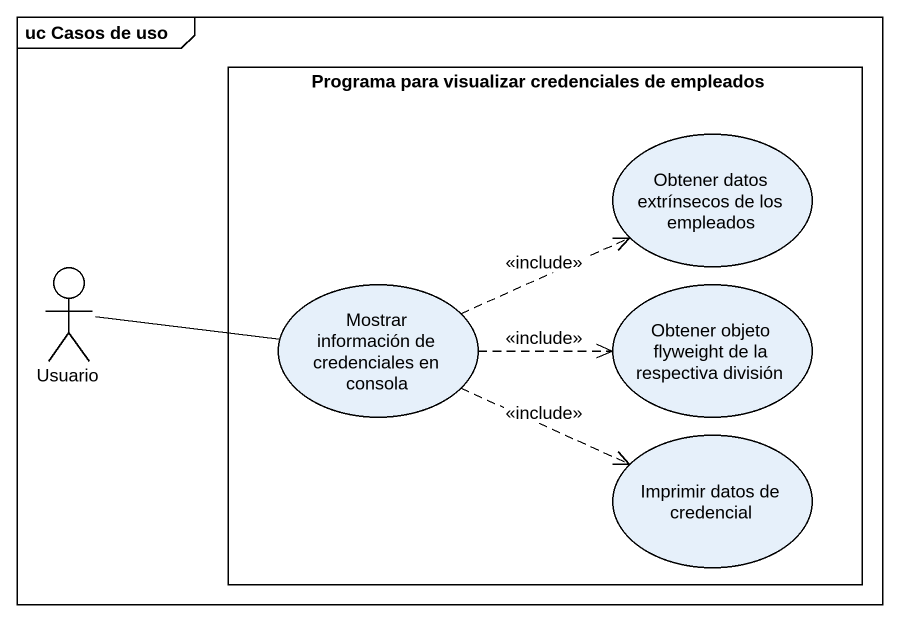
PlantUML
@startuml
mainframe uc Casos de uso
rectangle "Programa para visualizar credenciales de empleados" as Programa_para_visualizar {
  usecase "Obtener datos extrínsecos de los empleados" as Obtener_datos_extrínsecos
  usecase "Mostrar información de credenciales en consola" as Mostrar_información_de
  usecase "Obtener objeto flyweight de la respectiva división" as Obtener_objeto_flyweight_de
  usecase "Imprimir datos de credencial" as Imprimir_datos_de_credencial
}
actor Usuario
Usuario -right- Mostrar_información_de
Mostrar_información_de .right.> Obtener_datos_extrínsecos : <<include>>
Mostrar_información_de .right.> Obtener_objeto_flyweight_de : <<include>>
Mostrar_información_de .right.> Imprimir_datos_de_credencial : <<include>>
@enduml
